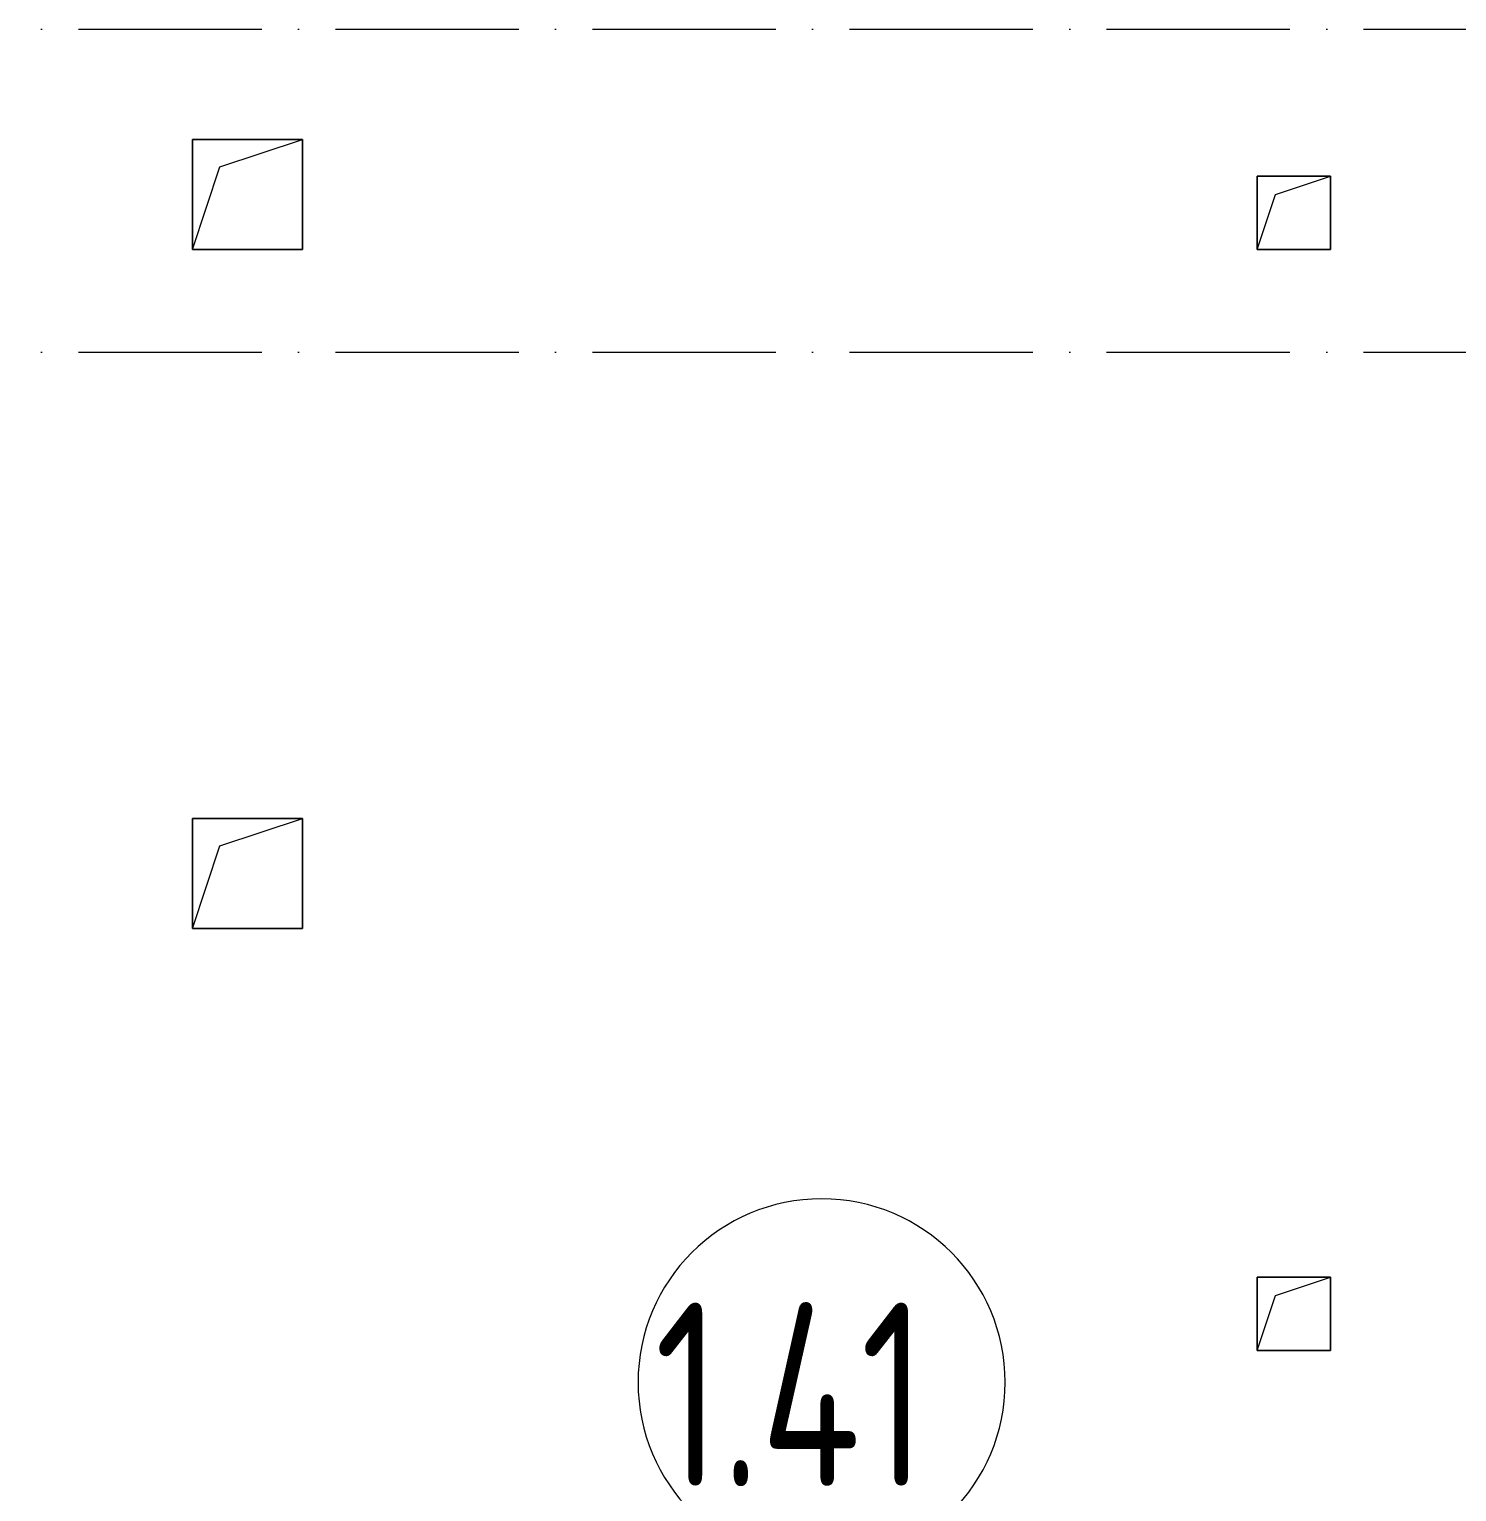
# Model space of a CAD drawing. Header units: millimetres. Extents: x 12986 to 523328, y -9759 to 30092.
# Drawn here: x 123263 to 127151, y 18165 to 22150 of the extents above; entities that cross this region are included whole.
import ezdxf

# ---------------------------------------------------------------- set-up
doc = ezdxf.new("R2010")
doc.units = ezdxf.units.MM
doc.linetypes.add('50_200_ШТРИХ_1Т_ш5_п1_п1_', pattern=[700, 500, -100, 0, -100])
for name, color, linetype, lineweight in [('A-AREA-IDEN', 7, 'Continuous', 9), ('A-FLOR', 7, 'Continuous', 9), ('A-GENM', 7, 'Continuous', 9), ('Оси-2', 7, '50_200_ШТРИХ_1Т_ш5_п1_п1_', 9)]:
    doc.layers.add(name, color=color, linetype=linetype, lineweight=lineweight)
doc.styles.add('СПДС', font='ГОСТ тип А.ttf', dxfattribs={"width": 0.9})

# ---------------------------------------------------------------- blocks, each defined once
blk = doc.blocks.new('AR_Отверстие прямоугольное _в плите_ - AR_Отверстие прямоугольное _в плите_-V40-АР1_Кладочный план 1 этажа')
at = {"layer": 'A-GENM'}
for p, q in [((100, 100), (-100, 100)), ((-100, 100), (-100, -100)), ((-50, 50), (100, 100)), ((100, -100), (100, 100)), ((-100, -100), (-50, 50)), ((-100, -100), (100, -100))]:
    blk.add_line(p, q, dxfattribs=at)
blk = doc.blocks.new('AR_Отверстие прямоугольное _в плите_ - AR_Отверстие прямоугольное _в плите_-26860715-АР1_Кладочный план 1 этажа')
at = {"layer": 'A-GENM'}
for p, q in [((150, 150), (-150, 150)), ((-150, 150), (-150, -150)), ((-75, 75), (150, 150)), ((150, -150), (150, 150)), ((-150, -150), (-75, 75)), ((-150, -150), (150, -150))]:
    blk.add_line(p, q, dxfattribs=at)
blk = doc.blocks.new('Марка_Помещения - Номер-25198446-Объем проектирования 1 этажа')
at = {"layer": 'A-AREA-IDEN'}
for start, end in [(360, 180), (180, 360)]:
    blk.add_arc((0, 0), 2.5, start, end, dxfattribs=at)

msp = doc.modelspace()

# ---------------------------------------------------------------- linework, layer by layer
at = {"layer": 'A-FLOR'}
for p, q in [((123706.89325, 21850.00007), (124006.89325, 21850.00007)), ((123706.89325, 21550.00007), (123706.89325, 21850.00007)), ((124006.89325, 21850.00007), (124006.89325, 21550.00007)), ((126606.89325, 21750.00007), (126806.89325, 21750.00007)), ((126606.89325, 21550.00007), (126606.89325, 21750.00007)), ((126806.89325, 21750.00007), (126806.89325, 21550.00007)), ((124006.89325, 21550.00007), (123706.89325, 21550.00007)), ((126806.89325, 21550.00007), (126606.89325, 21550.00007)), ((123706.89325, 19999.99998), (124006.89325, 19999.99998)), ((123706.89325, 19699.99998), (123706.89325, 19999.99998)), ((124006.89325, 19999.99998), (124006.89325, 19699.99998)), ((124006.89325, 19699.99998), (123706.89325, 19699.99998)), ((126606.89325, 18750.00007), (126806.89325, 18750.00007)), ((126606.89325, 18550.00007), (126606.89325, 18750.00007)), ((126806.89325, 18750.00007), (126806.89325, 18550.00007)), ((126806.89325, 18550.00007), (126606.89325, 18550.00007))]:
    msp.add_line(p, q, dxfattribs=at)
at = {"layer": 'Оси-2'}
for p, q in [((57586.89328, 22150.00007), (187948.52131, 22150.00007)), ((57586.89328, 21270), (187948.52131, 21270))]:
    msp.add_line(p, q, dxfattribs=at)

# ---------------------------------------------------------------- block references
at = {"layer": 'A-AREA-IDEN', "xscale": 199.9999999999999, "yscale": 199.9999999999999, "zscale": 199.9999999999999}
msp.add_blockref('Марка_Помещения - Номер-25198446-Объем проектирования 1 этажа', (125420.89495, 18463.41975), dxfattribs=at)
at = {"layer": 'A-GENM'}
for name, p in [('AR_Отверстие прямоугольное _в плите_ - AR_Отверстие прямоугольное _в плите_-26860715-АР1_Кладочный план 1 этажа', (123856.89325, 21700.00007)), ('AR_Отверстие прямоугольное _в плите_ - AR_Отверстие прямоугольное _в плите_-V40-АР1_Кладочный план 1 этажа', (126706.89325, 21650.00007)), ('AR_Отверстие прямоугольное _в плите_ - AR_Отверстие прямоугольное _в плите_-26860715-АР1_Кладочный план 1 этажа', (123856.89325, 19849.99998)), ('AR_Отверстие прямоугольное _в плите_ - AR_Отверстие прямоугольное _в плите_-V40-АР1_Кладочный план 1 этажа', (126706.89325, 18650.00007))]:
    msp.add_blockref(name, p, dxfattribs=at)

# ---------------------------------------------------------------- texts
at = {"layer": 'A-AREA-IDEN', "insert": (124965.92866, 18680.53836), "char_height": 500, "width": 1139.999625, "attachment_point": 1, "style": 'СПДС'}
msp.add_mtext('1.41', dxfattribs=at)

doc.saveas('drawing.dxf')
